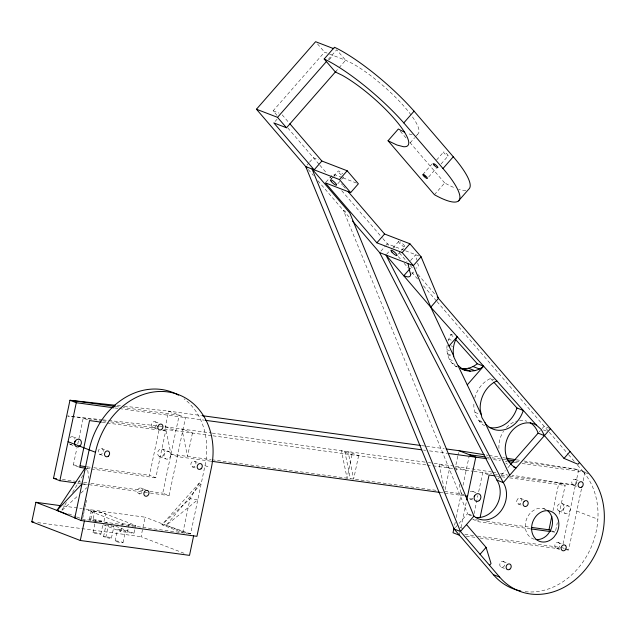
<?xml version="1.0" encoding="UTF-8"?>
<svg xmlns="http://www.w3.org/2000/svg" width="636" height="636" viewBox="0 0 636 636"><rect width="100%" height="100%" fill="white"/><g stroke="black" fill="none" stroke-linecap="round" stroke-linejoin="round"><path stroke-width="0.48" stroke-dasharray="3.18 2.39" d="M457.093 366.956C449.159 363.243 445.923 353.489 447.116 345.237M78.784 467.023L73.363 464.94L76.781 448.698M77.791 443.92L83.221 418.13L88.642 420.221M82.728 518.197L83.324 515.359M83.523 514.405L84.127 511.567M84.326 510.613L84.922 507.774M85.121 506.82L85.725 503.982M85.924 503.028L86.52 500.19M89.469 519.199L91.115 511.4M95.241 521.647L90.694 519.89L92.339 512.091A8.022 0.867 11.9 0 1 94.74 511.368A8.022 0.867 11.9 0 1 105.576 513.896L103.93 521.695L107.571 523.102M90.694 519.89A8.022 0.867 11.9 0 1 93.094 519.175L94.74 511.368L90.519 509.746M93.031 532.515L95.503 520.812M100.878 534.105L102.77 525.105M103.573 536.553L106.037 524.859M105.814 537.42L108.287 525.718M111.419 538.183L113.884 526.481M115.164 541.037L117.636 529.335M134.705 529.804L133.973 533.27L120.737 531.465L121.643 527.133M121.826 526.266L122.374 523.667L88.118 510.47L101.363 512.274L135.619 525.471L134.888 528.937M123.01 542.627L125.475 530.933M127.351 532.364L128.265 528.031M128.448 527.165L128.997 524.565L132.686 525.988M162.967 429.904L165.678 430.946L155.812 477.755L149.484 475.315L158.944 430.421M184.027 553.256L141.025 536.697L145.135 517.195L82.72 508.681M210.747 461.172L177.293 456.608L170.965 454.168L165.36 426.708L168.643 411.11L201.119 415.539M124.235 406.229L168.643 411.11L185.513 417.606L169.073 495.611L162.744 493.178L179.185 415.165L123.098 407.517M182.85 532.825L190.045 498.703L199.299 483.026L201.27 483.296L166.219 525.312L161.918 524.724L199.299 483.026M188.129 533.548L190.609 533.882L204.999 465.632A70.167 57.963 -68.9 0 0 184.09 398.828M445.089 489.625L449.62 468.096L439.086 464.034L443.92 487.709M457.761 456.195L455.63 466.291L456.6 471.022M457.952 455.281L458.532 452.522M454.629 525.145L455.225 522.291M456.227 517.537L461.831 490.944M463.016 485.324L469.265 455.662M459.351 535.194L459.947 532.34M460.949 527.578L466.562 500.945M474.066 513.681L477.89 495.531M478.693 491.708L482.724 472.604L489.044 475.044M553.01 510.684L558.853 482.986L565.173 485.419L558.734 515.987M551.404 531.696L555.308 532.229L557.327 522.673M563.059 543.812L578.688 469.638L524.159 461.013M566.604 549.814L568.576 550.084L581.558 488.448M583.188 480.744L585.009 472.079L578.688 469.638L523.579 462.126M448.078 340.864L450.868 334.242L453.579 335.283M401.499 250.433L404.79 246.514A4.007 0.914 41.2 0 0 400.1 241.791M66.414 502.527L61.294 511.01L78.061 495.683M72.56 492.359L82.791 475.402M85.868 470.314L87.402 467.77L88.817 478.312M276.962 115.315L273.122 110.847L324.559 52.128L345.642 60.245L352.424 63.505A56.898 13.022 41.2 0 1 411.476 115.514M328.232 59.466L336.683 49.815L345.642 60.245L339.139 67.662M275.126 121.436L277.058 119.234M329.082 59.832L332.994 55.372M335.355 71.987L338.567 68.322M307.013 165.114L308.937 162.911M309.581 162.172L313.437 157.768L318.501 159.716M325.998 182.127L331.785 175.52M331.173 179.121L333.105 176.919M333.749 176.188L338.249 171.044A4.007 0.914 41.2 0 1 342.701 173.819M337.803 183.717L341.023 180.044M341.667 179.312L344.235 176.371A4.007 0.914 41.2 0 0 344.187 175.719M410.156 142.862L414.656 137.726M415.3 136.986L417.868 134.053M422.884 174.471L432.528 163.46M436.574 160.01L443.65 151.932M428.656 176.999L436.375 168.19M441.066 164.001L448.142 155.931A3.005 0.692 41.2 0 0 445.232 152.545A3.005 0.692 41.2 0 0 444.31 153.324A3.005 0.692 41.2 0 0 448.142 155.931M380.924 251.133L385.424 245.997M386.068 245.265L387.356 243.795L404.679 250.465M434.404 194.703L444.691 182.953A70.167 16.059 41.2 0 0 455.575 188.184M386.609 254.305L389.82 250.64M392.937 248.04L398.724 241.434M398.279 254.098L400.855 251.164M410.538 260.577L415.682 254.702L416.954 260.267M411.516 274.37L414.084 271.437M455.416 527.57L467.595 513.665L343.472 210.508L346.183 211.557M497.591 479.425L505.302 470.616M507.878 467.683L509.802 465.48A23.739 19.605 -68.9 0 1 505.922 463.064M539.264 431.844L540.417 430.524M542.214 428.473L544.146 426.271L550.466 428.712M80.971 493.019L86.806 487.685M117.326 405.474L123.249 406.126M102.197 419.776L67.662 415.984L101.768 420.658M103.183 419.887L158.451 425.953M159.437 426.056L211.271 432.973M421.525 445.59L425.46 446.13M426.446 446.257L444.159 448.674M116.213 406.579L119.163 406.984M486.19 457.03L491.111 457.697M492.097 457.833L501.931 459.176M502.917 459.311L506.852 459.844M515.709 461.052L519.644 461.593M114.663 407.946L118.598 408.479M119.584 408.614L204.204 420.15M423.632 450.073L425.603 450.344M429.538 450.876L447.251 453.293M487.597 458.795L489.561 459.065M493.496 459.597L500.389 460.536M505.31 461.211L507.274 461.482M514.166 462.42L518.102 462.952M522.037 463.493L585.009 472.079M212.249 433.1L427.336 462.428M428.314 462.563L433.211 463.231M434.189 463.366L453.683 466.021M102.746 420.793L106.649 421.326M110.553 421.859L158.372 428.378M164.215 429.173L212.026 435.692M213.004 435.827L426.136 464.892M427.114 465.027L432.011 465.687M432.989 465.822L453.516 468.621M454.494 468.756L472.985 471.276M473.963 471.411L491.509 473.804M495.412 474.337L497.36 474.599M501.263 475.132L509.07 476.197M510.048 476.332L575.397 485.244L512.107 475.227M102.237 422.296L106.14 422.829M107.118 422.964L156.893 429.753M162.744 430.548L165.678 430.946M495.881 475.974L500.763 476.642M501.732 476.769L505.636 477.302M509.539 477.835L565.173 485.419M170.965 454.168L211.009 459.629M211.987 459.764L436.86 490.428M444.691 491.493L461.243 493.751L463.954 494.792M440.017 492.431L443.952 492.972M444.938 493.099L464.614 495.786M73.363 464.94L78.236 465.6M87.021 466.8L92.88 467.595M93.858 467.73L149.484 475.315M478.717 520.208L472.858 519.413L479.186 521.846L529.939 528.77M486.524 521.274L530.44 527.26M86.52 468.303L90.423 468.835M91.393 468.971L155.812 477.755M145.541 489.768L140.373 487.939A3.005 2.48 -68.9 0 0 137.607 490.547A3.005 2.48 -68.9 0 0 139.149 493.743L141.86 494.784M62.376 479.488L77.139 481.5M78.125 481.635L86.981 482.843M90.916 483.376L143.068 490.491M149.953 491.429L162.744 493.178M464.829 534.367L473.685 535.576M477.62 536.108L561.262 547.517M77.56 483.129L82.481 483.805M83.467 483.94L149.396 492.924M150.374 493.059L169.073 495.611M466.236 536.132L475.092 537.341M480.013 538.008L559.72 548.876M81.957 483.964L87.776 484.759M139.149 493.743L139.801 493.83A3.005 2.48 -68.9 0 0 142.567 491.223A3.005 2.48 -68.9 0 0 141.017 488.027M63.218 506.025L81.742 508.554M122.374 523.667L135.619 525.471M37.707 522.609L141.025 536.697M486.182 455.002L488.13 455.312M489.108 455.463L498.839 457.006M502.734 457.626L505.66 458.087M516.368 459.78L520.264 460.392M491.66 471.992L455.63 466.291L466.172 470.346M492.63 472.143L496.525 472.763M500.421 473.375L507.242 474.456M110.942 525.447L111.642 525.622M190.609 533.882L166.219 525.312L197.804 499.761L190.045 498.703L161.918 524.724L181.944 532.475M68.68 513.84L76.066 516.671M76.988 517.02L82.529 519.151L187.302 533.437L145.135 517.195M273.122 110.847L279.029 113.121M342.104 177.531L333.073 174.049L335.005 176.299M343.011 177.881L356.565 183.104M405.593 250.823L420.189 256.443M448.539 339.123L451.25 340.165M450.781 345.745L452.594 346.437M446.846 349.649L449.557 350.698M447.426 353.695L451.942 355.437M447.577 354.737L452.093 356.478M449.326 359.348L453.85 361.089M452.005 363.243L455.622 364.635M474.774 398.104A26.155 21.608 -68.9 0 1 490.523 378.492L494.14 379.883M455.471 366.201L457.276 366.9M543.375 429.904L547.898 431.645M474.989 412.382L479.512 414.123M478.709 420.301L482.327 421.692M479.25 421.199L483.773 422.94M577.56 465.162L583.339 471.896L588.761 473.979M575.167 479.29L579.69 481.023M573.505 485.053L578.029 486.794M562.184 503.64A4.007 3.315 -68.9 0 1 562.296 510.366A4.007 3.315 -68.9 0 1 557.128 507.862A4.007 3.315 -68.9 0 1 562.184 503.64L568.512 506.073A4.007 3.315 -68.9 0 1 568.624 512.807A4.007 3.315 -68.9 0 1 563.456 510.303A4.007 3.315 -68.9 0 1 568.512 506.073M576.788 511.082L597.872 519.199M558.885 510.939L565.213 513.379M520.439 498.338L524.954 500.079M543.534 508.593L546.245 509.643M518.157 503.903L522.673 505.644M472.818 491.453L477.342 493.194M469.519 498.759L474.035 500.5M551.698 530.837L555.308 532.229M558.201 542.548L563.623 544.639M562.248 547.652L564.053 548.343M564.959 548.693L568.576 550.084M472.119 515.406L467.595 513.665A23.079 19.064 -68.9 0 0 471.467 516.138M556.54 548.319L561.063 550.061M460.321 527.49L463.032 528.54M155.295 421.843L158.006 422.884M165.36 426.708L175.902 430.771M503.163 561.501L506.773 562.892M152.823 427.32L156.432 428.712M501.502 567.264L506.924 569.355M194.648 461.315A3.005 2.48 -68.9 0 1 194.727 466.355A3.005 2.48 -68.9 0 1 190.856 464.479A3.005 2.48 -68.9 0 1 194.648 461.315L198.265 462.706M162.689 449.167A4.007 3.315 -68.9 0 1 162.8 455.893A4.007 3.315 -68.9 0 1 157.625 453.388A4.007 3.315 -68.9 0 1 162.689 449.167L169.009 451.6A4.007 3.315 -68.9 0 1 169.12 458.333A4.007 3.315 -68.9 0 1 163.953 455.829A4.007 3.315 -68.9 0 1 169.009 451.6M204.999 465.632L209.514 467.373M192.175 466.792L196.691 468.525M159.39 456.465L165.71 458.906M73.323 436.98L76.034 438.021M101.975 448.674A3.005 2.48 -68.9 0 1 102.054 453.722A3.005 2.48 -68.9 0 1 98.175 451.846A3.005 2.48 -68.9 0 1 101.975 448.674L105.584 450.065M99.494 454.152L103.111 455.543M70.024 444.286L73.633 445.677M115.768 526.258L133.973 533.27M103.437 524.803L120.737 531.465M450.868 334.242L454.176 337.931M490.523 378.492L493.17 381.441M400.267 131.255L406.062 138.004M409.926 142.496L444.691 182.953M317.515 43.932L324.559 52.128M282.193 114.838L288.593 122.287M341.445 183.796L342.732 185.291M343.376 186.046L345.308 188.296M393.676 246.235L394.956 247.714M399.408 252.897L407.048 261.786M410.228 265.49L413.424 269.211M417.924 274.45L435.906 295.382M287.838 127.979L319.224 164.501M319.868 165.249L326.936 173.477M330.148 177.221L331.435 178.716M341.723 190.681L382.212 237.808M382.856 238.556L389.932 246.8M398.327 256.562L400.259 258.812M404.13 263.32L408.002 267.828M411.874 272.335L417.677 279.093M423.489 285.85L436.391 300.868M437.035 301.615L548.637 431.51M549.281 432.257L567.916 453.945M568.56 454.692L574.348 461.426M308.285 169.558L313.405 175.512M317.881 180.727L350.579 218.776M459.303 484.282L461.243 493.751M344.752 451.17L350.364 478.63M583.339 471.896A70.167 57.963 -68.9 0 1 589.421 550.999A70.167 57.963 -68.9 0 1 524.573 591.615M93.094 519.175A8.022 0.867 11.9 0 1 103.93 521.695M113.741 526.338A4.007 0.429 11.9 0 1 112.763 526.56L111.952 526.465A4.007 0.429 11.9 0 1 108.979 525.893L108.025 525.654A4.007 0.429 11.9 0 1 107.214 525.408M97.61 521.623A4.007 0.429 11.9 0 1 96.895 520.741A4.007 0.429 11.9 0 1 103.159 522.251M465.822 190.291A70.167 16.059 41.2 0 1 458.635 189.25M412.51 116.952A56.898 13.022 41.2 0 1 415.777 134.919M412.184 134.745A56.898 13.022 41.2 0 1 407.167 133.25M470.227 491.501A4.007 3.315 -68.9 0 1 474.448 493.544M472.93 498.187A4.007 3.315 -68.9 0 1 468.247 497.543M69.912 437.552A4.007 3.315 -68.9 0 1 74.953 439.071M71.733 444.516A4.007 3.315 -68.9 0 1 69.308 443.785M341.333 174.98A4.007 0.914 41.2 0 1 338.249 171.044M404.711 246.76A4.007 0.914 41.2 0 1 400.624 244.343A4.007 0.914 41.2 0 1 399.01 241.37M498.95 448.428A23.739 19.605 -68.9 0 1 503.529 431.216M506.439 427.519A23.739 19.605 -68.9 0 1 516.798 421.064M519.58 420.515A23.739 19.605 -68.9 0 1 526.87 421.223M504.753 564.975A3.005 2.48 -68.9 0 1 500.556 566.748A3.005 2.48 -68.9 0 1 501.414 561.795A3.005 2.48 -68.9 0 1 504.881 564.204M534.256 539.256A16.035 13.253 -68.9 0 1 526.584 519.032A16.035 13.253 -68.9 0 1 545.95 509.555M417.59 263.042A32.078 7.338 41.2 0 1 415.737 268.074M484.727 425.794A26.155 21.608 -68.9 0 1 479.576 421.74L475.529 415.022L473.86 406.833A26.155 21.608 -68.9 0 1 473.947 402.962M151.575 424.244L151.503 425.007A3.005 2.48 -68.9 0 0 153.443 427.503A3.005 2.48 -68.9 0 0 156.297 425.667L156.543 424.92A3.005 2.48 -68.9 0 0 154.675 421.652A3.005 2.48 -68.9 0 0 151.575 424.244M192.446 433.029L187.517 456.425L181.904 428.966L192.446 433.029M351.986 454.78L347.049 478.185L341.445 450.717L351.986 454.78M358.601 455.678L353.672 479.083L348.059 451.624L358.601 455.678M517.879 498.894L517.378 499.467A3.005 2.48 -68.9 0 0 517.37 503.322A3.005 2.48 -68.9 0 0 520.709 503.346L521.21 502.766A3.005 2.48 -68.9 0 0 521.226 498.918A3.005 2.48 -68.9 0 0 517.879 498.894M105.504 536.577L104.694 536.474A4.007 0.429 11.9 0 0 105.56 537.348L106.514 537.595A4.007 0.429 11.9 0 0 109.487 538.167L110.29 538.263A4.007 0.429 11.9 0 0 109.432 537.388L108.478 537.142A4.007 0.429 11.9 0 0 105.504 536.577M559.298 543.231L558.806 542.802A3.005 2.48 -68.9 0 0 555.697 543.478A3.005 2.48 -68.9 0 0 555.077 547.055L555.443 547.636A3.005 2.48 -68.9 0 0 559.052 547.389A3.005 2.48 -68.9 0 0 559.298 543.231M116.436 541.61A4.007 0.429 11.9 0 0 122.915 542.731A4.007 0.429 11.9 0 0 117.906 541.164A4.007 0.429 11.9 0 0 116.436 541.61M118.9 529.907A4.007 0.429 11.9 0 0 125.387 531.028A4.007 0.429 11.9 0 0 120.371 529.462A4.007 0.429 11.9 0 0 118.9 529.907M94.303 533.087A4.007 0.429 11.9 0 0 100.782 534.2A4.007 0.429 11.9 0 0 95.774 532.642A4.007 0.429 11.9 0 0 94.303 533.087M575.461 484.632A3.005 2.48 -68.9 0 0 575.771 479.536A3.005 2.48 -68.9 0 0 571.788 482.342A3.005 2.48 -68.9 0 0 575.461 484.632"/><path stroke-width="0.95" d="M193.622 535.87L189.52 555.371L80.295 540.481L31.8 521.798L35.91 502.297L60.293 505.628M75.589 482.867L59.848 480.721L53.519 478.28L69.96 400.275L115.355 405.259M59.848 480.721L76.288 402.707L69.96 400.275L115.227 406.444M81.09 520.526L95.472 452.268A70.167 57.963 -68.9 0 1 167.785 391.911A70.167 57.963 -68.9 0 1 211.319 468.064L196.937 536.323L81.09 520.526L56.994 510.422L85.431 467.5M80.295 540.481L84.397 520.979M454.025 527.999L453.023 532.753L459.351 535.194M466.768 499.991L475.784 457.181L458.922 450.685L446.13 448.944M480.188 517.068L489.044 475.044L494.903 475.839M550.792 530.488L548.987 529.788L551.802 516.416M307.005 168.071L256.451 109.225L315.599 41.698L333.932 48.757M404.727 132.232A56.898 13.022 41.2 0 1 398.343 129.013L388.055 140.755L396.88 144.992L403.542 146.717A56.898 13.022 41.2 0 0 395.02 119.52A56.898 13.022 41.2 0 0 342.136 75.247L335.355 71.987L324.185 58.989L334.472 47.247L338.225 49.091A80.7 18.468 41.2 0 1 414.076 111.149L453.277 156.774A70.167 16.059 41.2 0 1 468.772 189.178L458.484 200.92M256.451 109.225L277.535 117.35L326.284 61.692M453.754 356.128L430.763 307.18L413.368 265.594L402.175 252.564L376.87 242.817L325.354 182.858L350.659 192.605L358.37 183.796L347.177 170.766L321.872 161.019L314.16 169.828L273.838 122.907L286.494 127.772L335.887 71.375M520.805 590.995A70.167 57.963 -68.9 0 1 493.329 574.658L454.136 529.041L305.725 166.576L339.457 179.575L347.177 170.766M388.055 140.755L434.404 194.703A70.167 16.059 41.2 0 0 442.99 168.516L403.788 122.899L414.076 111.149M376.87 242.817L384.589 234.008L409.886 243.755L421.088 256.785L438.474 298.371L430.763 307.18L536.498 425.182L541.3 429.523L544.44 435.596L564.037 458.405L577.989 464.272L579.523 462.523M442.99 168.516L453.277 156.774M402.175 252.564L409.886 243.755M410.212 268.44L403.781 275.778L406.992 276.787A32.078 7.338 41.2 0 0 409.87 271.85L407.962 263.511M421.088 256.785L413.368 265.594L379.636 252.603L352.511 221.034M449.008 346.024L457.197 336.675C453.643 342.828 452.276 350.213 453.905 357.178C463.143 376.194 472.437 395.497 481.317 414.823M467.253 384.875L483.63 366.177L477.302 363.744L455.495 339.401M510.446 464.741L538.112 433.156L544.44 435.596M430.763 307.18L385.965 255.044L503.267 482.597A23.079 19.064 -68.9 0 1 499.793 512.385A23.079 19.064 -68.9 0 1 473.923 516.098L460.456 531.473L454.136 529.041M550.466 428.712L503.267 482.597L496.947 480.156L379.636 252.603M480.053 554.282L486.087 547.397L466.49 524.589M564.037 458.405L570.063 451.52M489.505 565.285L491.04 563.536L486.087 547.397M56.994 510.422L81.957 483.964M460.424 368.228C466.395 369.778 472.635 367.497 477.302 363.744M461.346 368.785C468.493 372.688 477.525 371.488 483.63 366.177M202.097 415.666L420.547 445.454M469.463 454.748L485.204 456.894M506.852 459.844L513.745 460.79M76.288 402.707L113.677 407.811M205.19 420.285L421.668 449.803M448.237 453.428L486.612 458.659M508.259 461.609L513.18 462.285M101.259 422.169L89.549 420.571L79.683 467.373L85.542 468.168M211.732 461.307L440.017 492.431M465.6 495.921L467.563 496.191M80.192 465.87L86.051 466.665M531.418 527.395L548.987 529.788M530.909 528.898L550.434 531.561M53.519 478.28L56.477 478.685M76.423 518.316L74.77 518.094L89.151 449.835A70.167 57.963 -68.9 0 1 178.47 395.155M31.8 521.798L33.772 522.069M458.922 450.685L484.235 454.692M506.63 458.238L515.399 459.629M473.112 366.559L479.441 368.991M468.597 368.268L474.925 370.701M463.994 368.785L470.314 371.217M493.83 382.18L516.957 407.994L523.285 410.427A26.155 21.608 -68.9 0 1 485.904 424.18L481.85 417.462L480.188 409.266A26.155 21.608 -68.9 0 1 496.851 380.932M513.419 466.872L516.13 467.913A23.739 19.605 -68.9 0 1 507.981 436.988A23.739 19.605 -68.9 0 1 536.498 425.182M493.329 574.658L499.658 577.091A70.167 57.963 -68.9 0 0 583.856 571.335A70.167 57.963 -68.9 0 0 589.667 474.329L437.194 296.877M68.068 441.71L95.472 452.268M35.91 502.297L67.996 514.659M465.862 370.526L461.792 368.642L458.333 365.676M324.185 58.989L327.938 60.833A80.7 18.468 41.2 0 1 403.788 122.899M423.449 174.518A3.005 0.692 41.2 0 1 426.223 176.554L426.708 177.078A3.005 0.692 41.2 0 1 426.812 178.422A3.005 0.692 41.2 0 1 423.544 175.862L423.163 175.377A3.005 0.692 41.2 0 1 423.449 174.518L425.126 176.474M339.457 179.575L350.659 192.605M289.873 123.774L321.872 161.019M347.884 191.293L384.589 234.008M277.535 117.35L286.494 127.772M499.658 577.091L460.456 531.473L312.053 169.017L349.8 212.949L473.923 516.098M485.037 422.733L509.698 475.251M474.48 495.555A4.007 3.315 -68.9 0 1 474.154 496.549M74.984 441.082A4.007 3.315 -68.9 0 1 74.658 442.076M496.947 480.156A23.079 19.064 -68.9 0 1 496.621 505.501A23.079 19.064 -68.9 0 1 475.855 517.394M530.178 422.741A23.739 19.605 -68.9 0 1 538.112 433.156M547.405 510.501A16.035 13.253 -68.9 0 1 550.084 531.187L547.683 534.542A16.035 13.253 -68.9 0 1 535.973 539.574M516.957 407.994A26.155 21.608 -68.9 0 1 489.028 427.408M157.903 426.677L157.823 427.448A3.005 2.48 -68.9 0 0 159.763 429.944A3.005 2.48 -68.9 0 0 162.625 428.1L162.864 427.352A3.005 2.48 -68.9 0 0 161.003 424.093A3.005 2.48 -68.9 0 0 157.903 426.677M556.413 533.628L554.012 536.983A16.035 13.253 -68.9 0 1 532.054 532.364A16.035 13.253 -68.9 0 1 547.564 510.676A16.035 13.253 -68.9 0 1 556.413 533.628M524.207 501.327L523.706 501.899A3.005 2.48 -68.9 0 0 523.69 505.755A3.005 2.48 -68.9 0 0 527.037 505.779L527.538 505.207A3.005 2.48 -68.9 0 0 527.546 501.351A3.005 2.48 -68.9 0 0 524.207 501.327M147.345 490.467L146.701 490.38A3.005 2.48 -68.9 0 0 143.927 492.98A3.005 2.48 -68.9 0 0 145.477 496.175L146.121 496.263A3.005 2.48 -68.9 0 0 148.896 493.663A3.005 2.48 -68.9 0 0 147.345 490.467M565.627 545.672L565.126 545.235A3.005 2.48 -68.9 0 0 562.017 545.919A3.005 2.48 -68.9 0 0 561.397 549.488L561.771 550.068A3.005 2.48 -68.9 0 0 565.38 549.822A3.005 2.48 -68.9 0 0 565.627 545.672M201.056 468.796A3.005 2.48 -68.9 0 0 200.976 463.747A3.005 2.48 -68.9 0 0 197.176 466.919A3.005 2.48 -68.9 0 0 201.056 468.796M108.382 456.155A3.005 2.48 -68.9 0 0 108.295 451.115A3.005 2.48 -68.9 0 0 104.503 454.279A3.005 2.48 -68.9 0 0 108.382 456.155M434.03 165.066A3.005 0.692 41.2 0 0 437.854 167.673A3.005 0.692 41.2 0 0 434.945 164.287A3.005 0.692 41.2 0 0 434.03 165.066M79.754 446.146A4.007 3.315 -68.9 0 0 79.643 439.42A4.007 3.315 -68.9 0 0 74.587 443.642A4.007 3.315 -68.9 0 0 79.754 446.146M479.258 500.619A4.007 3.315 -68.9 0 0 479.147 493.894A4.007 3.315 -68.9 0 0 474.09 498.115A4.007 3.315 -68.9 0 0 479.258 500.619M331.42 181.705A4.007 0.914 41.2 0 0 336.524 185.179A4.007 0.914 41.2 0 0 332.644 180.664A4.007 0.914 41.2 0 0 331.42 181.705M391.895 252.095A4.007 0.914 41.2 0 0 396.999 255.569A4.007 0.914 41.2 0 0 393.12 251.053A4.007 0.914 41.2 0 0 391.895 252.095M581.789 487.065A3.005 2.48 -68.9 0 0 582.091 481.977A3.005 2.48 -68.9 0 0 578.116 484.783A3.005 2.48 -68.9 0 0 581.789 487.065M509.778 569.276A3.005 2.48 -68.9 0 0 510.08 564.188A3.005 2.48 -68.9 0 0 506.105 566.994A3.005 2.48 -68.9 0 0 509.778 569.276"/></g></svg>
